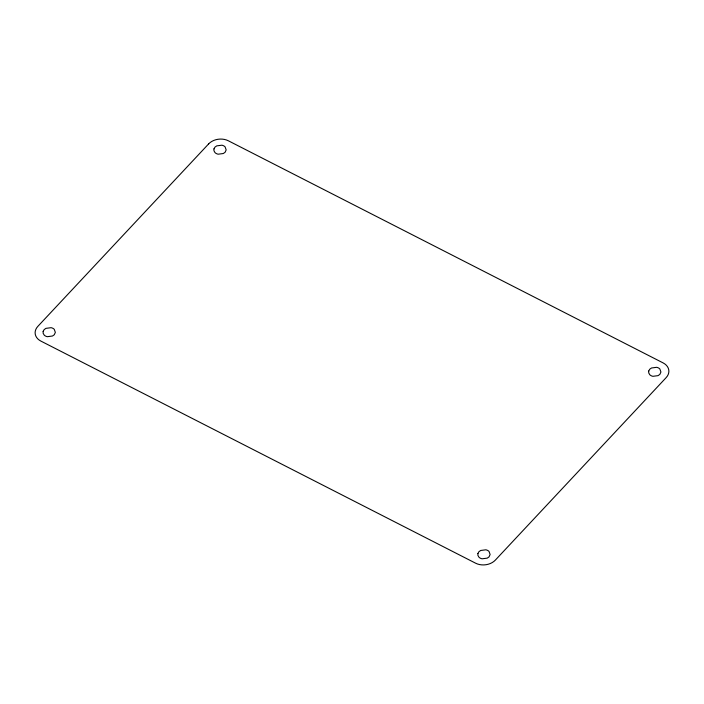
<?xml version="1.0" encoding="UTF-8"?>
<svg xmlns="http://www.w3.org/2000/svg" width="704" height="704" viewBox="0 0 704 704"><rect width="100%" height="100%" fill="white"/><g stroke="black" fill="none" stroke-linecap="round" stroke-linejoin="round"><path stroke-width="1.06" d="M43.146 331.399L43.138 333.238L44.176 335.069A6.301 4.726 -5.4 0 0 47.344 336.688L52.466 336.019L54.27 334.77L55.352 332.394L54.243 329.305A6.301 4.726 -5.4 0 0 51.075 327.686L45.954 328.354L44.15 329.604L43.146 331.399M213.963 148.905L213.946 150.744L214.984 152.574A6.301 4.726 -5.4 0 0 218.152 154.194L223.282 153.534L225.086 152.284L226.169 149.899L225.06 146.819A6.301 4.726 -5.4 0 0 221.892 145.2L216.77 145.86L214.966 147.11L213.963 148.905M477.91 553.511L477.902 555.35L478.94 557.181A6.301 4.726 -5.4 0 0 482.108 558.8L487.23 558.14L489.034 556.89L490.116 554.506L489.016 551.426A6.301 4.726 -5.4 0 0 485.848 549.806L480.718 550.466L478.914 551.716L477.91 553.511M648.727 371.026L648.71 372.865L649.757 374.695A6.301 4.726 -5.4 0 0 652.925 376.314L658.046 375.646L659.85 374.396L660.933 372.02L659.824 368.931A6.301 4.726 -5.4 0 0 656.656 367.312L651.534 367.981L649.73 369.23L648.727 371.026M208.657 143.889L37.84 326.383A14.124 10.595 -5.4 0 0 40.876 341.088L475.64 563.209A14.124 10.595 -5.4 0 0 495.343 560.111L666.16 377.617A14.124 10.595 -5.4 0 0 663.124 362.912L228.36 140.791A14.124 10.595 -5.4 0 0 208.657 143.889"/></g></svg>
